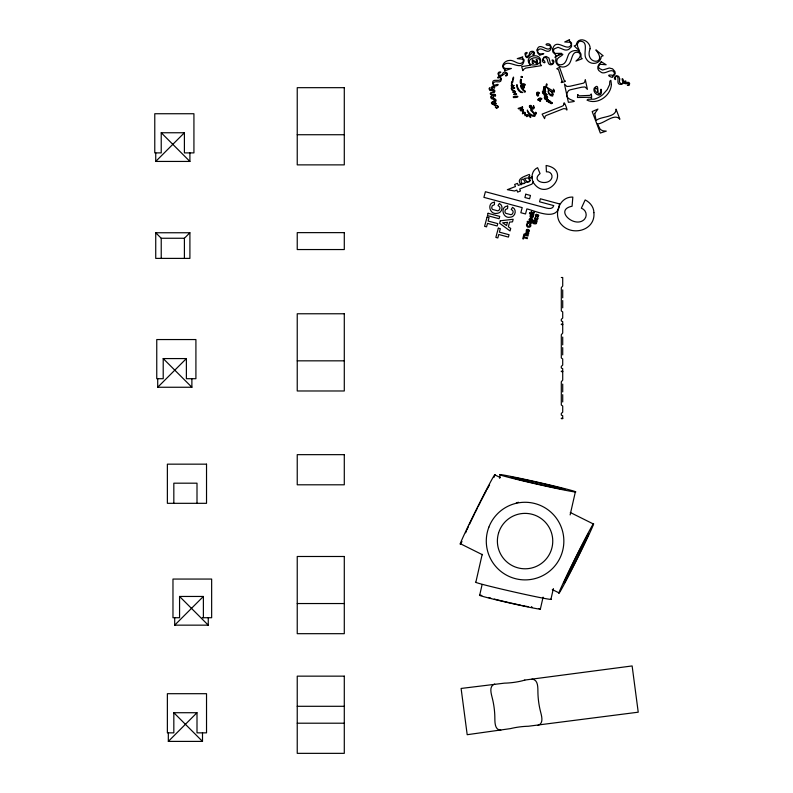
<?xml version="1.0" encoding="UTF-8"?>
<svg xmlns="http://www.w3.org/2000/svg" width="793" height="793" viewBox="0 0 793 793"><rect width="100%" height="100%" fill="white"/><g stroke="black" fill="none" stroke-linecap="round" stroke-linejoin="round"><path stroke-width="1.19" d="M524.094 183.589L522.181 183.411L521.179 181.993L521.209 180.031L523.112 178.911L525.521 182.628L518.285 185.433L517.482 183.361L514.657 184.462L515.46 186.533L507.351 189.676L514.518 191.004L516.848 190.102L517.621 192.114L520.446 191.014L519.673 189.002L531.925 184.125L533.511 181.627M532.321 219.998C531.944 223.348 527.048 220.295 529.833 218.471A1.546 1.546 0 0 1 530.745 218.273L531.409 218.452A1.566 1.566 0 0 1 532.311 220.008M529.962 180.447C528.762 184.382 525.392 180.487 524.56 178.395L528.168 177.929L529.962 180.447A2.855 2.855 0 0 0 528.872 178.336M482.194 554.317L475.879 582.092A38.817 1.041 12.8 0 0 513.24 591.796A38.817 1.041 12.8 0 0 550.937 599.161M499.501 478.248L500.324 474.63M479.656 595.355L482.094 584.61M540.37 609.064L543.086 597.129M550.897 599.429L553.375 588.565M570.127 514.905L575.341 491.967A38.817 1.041 12.8 0 0 523.479 479.041A38.817 1.041 12.8 0 0 514.667 478.883A38.817 1.041 12.8 0 0 575.341 491.967M493.424 83.017C495.119 79.726 500.819 84.365 501.364 79.518A2.24 2.24 0 0 0 500.601 77.655C498.658 74.909 495.338 79.459 499.729 77.526L500.789 78.329C500.69 83.087 491.244 77.01 492.879 83.919C494.188 89.222 502.921 82.264 494.723 85.168A1.616 1.616 0 0 1 493.415 82.938M155.735 152.89L155.735 161.435L184.402 132.758L184.402 152.89L193.928 152.89L193.928 113.736L154.774 113.736L154.774 152.89L161.227 152.89L161.227 132.758L184.402 132.758M155.735 232.755L161.227 238.257L184.402 238.257L189.904 232.755L189.904 258.389L155.735 258.389L155.735 232.755L189.904 232.755M157.708 378.707L157.708 387.252L186.385 358.575L186.385 378.707L195.911 378.707L195.911 339.553L156.756 339.553L156.756 378.707L163.209 378.707L163.209 358.575L186.385 358.575M174.698 617.727L174.698 625.152L203.385 596.455L203.385 617.727M168.324 732.851L168.324 741.396L197.001 712.719L197.001 732.851L206.527 732.851L206.527 693.697L167.373 693.697L167.373 732.851L173.826 732.851L173.826 712.719L197.001 712.719M523.38 87.458L522.676 89.351L524.966 92.236L525.303 90.977L524.847 91.75L520.763 85.436C519.821 87.121 523.717 92.077 523.42 87.954M494.703 684.032C488.478 686.203 491.382 694.093 492.463 698.772A22.799 5.898 82.5 0 1 494.822 716.624C494.981 721.422 494.217 729.798 500.799 730.284M538.05 725.377C544.276 723.206 541.371 715.316 540.281 710.637A22.799 5.898 82.5 0 1 537.932 692.785C537.773 687.987 538.536 679.621 531.954 679.125M530.239 177.84L531.538 177.166L532.45 178.326M526.483 182.251L530.18 180.824M297.236 134.731L344.291 134.731M155.735 161.435L189.904 161.435L189.904 152.89M561.305 277.51L562.713 277.51L562.713 285.976L561.305 287.7L561.305 310.906L562.713 311.907L562.713 318.033L561.305 319.351L561.305 321.006L562.713 321.581L562.713 333.03L561.305 334.765L561.305 357.96L562.713 358.961L562.713 365.097L561.305 366.406L561.305 368.061L562.713 368.636L562.713 380.085L561.305 381.82L561.305 405.015L562.713 406.026L562.713 412.152L561.305 413.46L561.305 415.116L562.713 415.691L562.713 418.674L561.305 418.674M561.305 324.565L562.713 324.565M297.236 360.835L344.291 360.835M561.305 371.62L562.713 371.62M157.708 387.252L191.886 387.252L191.886 378.707M202.265 617.727L211.652 617.727L211.652 579.059L172.973 579.059L172.973 617.727L179.565 617.727L179.565 596.455L203.385 596.455M297.236 603.542L344.291 603.542M174.698 625.152L208.262 625.152L208.262 617.727M297.236 706.295L344.291 706.295M297.236 723.206L344.291 723.206M168.324 741.396L202.502 741.396L202.502 732.851M561.305 324.089L562.713 324.198M561.305 371.144L562.713 371.253M561.305 418.198L562.713 418.308M494.911 474.908L500.452 477.673M570.276 512.476L593.551 524.074A38.817 1.041 -63.5 0 1 566.489 579.931A38.817 1.041 -63.5 0 1 568.73 571.416A38.817 1.041 -63.5 0 1 593.551 524.074M460.327 543.701L482.491 554.753M552.305 589.556L558.956 592.867M521.368 184.789C514.875 178.861 525.154 176.205 529.298 174.44L529.863 176.006L528.624 176.799L530.378 177.949M533.164 182.251C546.704 203.841 572.556 170.029 546.119 165.489L546.427 171.823C549.777 171.268 552.681 174.222 551.928 177.563C549.321 186.801 529.744 181.785 540.053 173.578L537.595 167.69C531.984 170.138 530.636 177.454 533.402 182.44M161.227 132.758L189.904 161.435M163.209 358.575L191.886 387.252M179.565 596.455L208.262 625.152M173.826 712.719L202.502 741.396M522.795 88.846L523.4 89.867M522.329 89.074L522.974 90.065M562.713 289.881L562.713 297.841M562.713 300.547L562.713 307.862M562.713 337.045L562.713 344.896M562.713 347.602L562.713 354.927M562.713 384.099L562.713 391.95M562.713 394.656L562.713 401.982M532.083 176.928L532.083 177.87M197.001 503.317L197.001 483.185L173.826 483.185L173.826 503.317M184.402 238.257L184.402 258.389M161.227 238.257L161.227 258.389M538.923 608.509A31.175 0.843 12.8 0 1 508.957 602.829A31.175 0.843 12.8 0 1 481.827 595.474M528.128 606.685A22.739 0.615 12.8 0 1 525.63 606.199M524.57 605.991A22.739 0.615 12.8 0 1 522.26 605.515M521.021 605.257A22.739 0.615 12.8 0 1 511.079 603.077M509.929 602.819A22.739 0.615 12.8 0 1 494.277 599.072M490.768 598.14A22.739 0.615 12.8 0 1 488.577 597.496M531.449 606.923A22.739 0.615 12.8 0 1 531.409 607.24M461.992 541.56A38.817 1.041 -63.5 0 1 476.643 508.918A38.817 1.041 -63.5 0 1 493.989 477.356M465.66 532.787A27.715 0.743 -63.5 0 1 466.393 531.042M466.889 529.912A27.715 0.743 -63.5 0 1 468.306 526.82M469.327 524.649A27.715 0.743 -63.5 0 1 474.402 514.112M474.928 513.061A27.715 0.743 -63.5 0 1 477.614 507.649M478.149 506.578A27.715 0.743 -63.5 0 1 480.816 501.305M481.331 500.294A27.715 0.743 -63.5 0 1 486.367 490.639M486.922 489.608A27.715 0.743 -63.5 0 1 489.578 484.969M516.283 502.98A38.817 38.778 70.1 0 1 518.424 502.247M539.527 100.82C542.204 102.238 538.556 100.592 541.966 98.808L541.232 98.342A2.042 2.042 0 0 0 539.855 98.094C533.55 101.821 542.799 98.877 539.527 100.82M491.601 88.281C492.364 90.045 489.112 90.937 489.568 88.856C491.65 86.526 487.903 88.102 489.41 89.559C492.78 93.891 491.957 84.157 494.317 87.091C492.8 89.401 495.694 87.954 494.336 86.596A1.289 1.289 0 0 0 493.355 85.981L491.928 86.606L491.601 88.281M629.612 83.691C629.83 86.992 624.844 84.682 628.78 84.98C630.703 81.352 624.973 85.357 624.24 82.888A1.289 1.289 0 0 1 624.369 81.738C625.013 79.924 627.56 81.917 624.834 81.53C623.397 85.218 629.345 79.994 629.612 83.691M545.683 91.76C542.164 91.572 549.678 95.784 543.146 93.614A2.042 2.042 0 0 1 542.501 92.375L542.412 91.512C548.27 93.009 542.878 90.045 545.336 90.58C545.049 88.489 545.525 91.413 543.274 89.787L543.225 90.372A1.388 1.388 0 0 0 543.492 91.284C546.149 93.792 544.355 89.004 545.683 91.76M546.932 94.575C544.702 94.387 549.143 97.995 544.801 96.131A1.715 1.715 0 0 1 544.256 95.081L544.186 94.367C547.428 95.884 545.792 92.553 546.932 94.575M547.606 97.37C544.087 97.182 551.601 101.395 545.069 99.224A2.042 2.042 0 0 1 544.424 97.985L544.335 97.123L547.249 97.093L544.751 95.874L544.603 94.882L546.625 95.745L547.606 97.37M534.056 52.507L534.056 53.23C530.507 56.045 535.761 55.133 534.313 52.497L533.045 51.297L531.251 51.367A2.736 2.736 0 0 0 529.506 53.052C530.111 55.609 525.224 58.246 525.362 54.796C530.249 51.099 523.717 52.437 525.105 54.202C526.909 63.618 530.854 50.831 533.818 52.13L534.056 52.507M580.288 54.043L580.268 55.986L579.108 58.107L575.936 61.101L582.27 58.692L581.011 57.77L580.972 54.013C579.078 48.978 571.694 49.86 568.987 53.666C566.698 57.77 566.559 64.828 560.344 64.848C556.131 65.036 555.655 59.624 558.649 57.592C571.158 49.909 551.066 57.542 555.635 57.473L556.071 58.067C553.821 64.957 562.059 69.695 567.58 65.373C572.883 62.389 570.732 48.888 579.624 53.022L580.288 54.043M523.211 69.615L522.874 70.656L521.665 66.612L530.656 65.224C520.832 55.232 544.394 50.742 540.142 64.045L541.54 65.621L525.7 68.079L523.211 69.615M535.067 113.657C537.941 114.47 534.978 110.009 535.067 113.657M495.288 102.505L494.336 103.06A1.289 1.289 0 0 0 493.722 104.042C493.415 107.025 498.539 104.527 497.746 107.491C496.21 109.008 493.732 105.112 496.468 108.205C502.385 105.786 492.205 105.013 494.832 103.07L496.259 103.645L495.288 102.505M542.818 59.713C540.786 62.736 548.33 64.768 543.215 59.594A1.834 1.834 0 0 1 543.711 57.889C549.271 55.381 546.02 66.215 551.75 64.649A2.548 2.548 0 0 0 553.474 63.143C555.715 60.05 549.589 58.147 553.296 62.161L552.255 63.886L550.382 63.43L548.954 58.028L546.159 56.422L543.879 57.146L542.818 59.713M522.448 106.877L518.077 108.453C519.732 110.524 526.076 105.459 520.267 110.633C520.922 106.817 523.469 109.117 522.448 106.877M522.746 110.792L522.448 113.835C523.717 114.242 523.281 108.938 522.746 110.792M493.385 89.52L494.317 90.124A1.289 1.289 0 0 1 494.891 91.126C494.991 94.08 490.698 91.463 490.589 94.08C491.551 95.913 494.852 92.831 492.076 95.309C486.129 92.573 496.24 92.157 493.821 90.105L492.374 90.62L493.385 89.52M494.584 98.818L495.516 99.422A1.289 1.289 0 0 1 496.081 100.424C496.259 103.417 491.244 100.691 491.908 103.705C493.375 105.281 496.021 101.494 493.157 104.468C487.348 101.791 497.558 101.464 495.01 99.403L493.563 99.918L494.584 98.818M494.495 202.205L494.426 204.683L492.175 205.783L491.729 207.845A2.716 2.716 0 0 0 492.622 209.461L497.687 210.819A2.686 2.686 0 0 0 499.273 209.897L499.818 208.807A2.438 2.438 0 0 0 499.402 206.636L498.044 205.565L499.372 203.484C502.732 205.02 502.812 209.877 500.135 212.098A5.313 5.313 0 0 1 497.052 213.327C489.559 215.131 486.565 202.612 494.495 202.205M507.689 206.071L507.619 208.549L505.369 209.649L504.933 211.711A2.716 2.716 0 0 0 505.815 213.327L510.88 214.685A2.686 2.686 0 0 0 512.476 213.763L513.012 212.673A2.438 2.438 0 0 0 512.595 210.502L511.237 209.431L512.565 207.35C515.926 208.886 516.005 213.743 513.329 215.964A5.313 5.313 0 0 1 510.246 217.193C502.762 218.997 499.759 206.477 507.689 206.071M528.148 223.239C524.49 225.678 531.726 228.186 529.427 224.449C530.458 222.536 531.647 226.154 530.18 226.808A1.913 1.913 0 0 1 529.07 227.244C526.374 227.898 525.293 223.388 528.148 223.239M536.048 222.546L535.84 223.061L534.185 222.635L533.689 221.911L533.54 222.456L532.47 222.169L532.718 223.111C533.065 224.062 538.14 224.399 536.048 222.546M512.129 82.274C513.16 84.127 513.299 76.316 512.129 82.274M512.764 79.32C513.854 81.045 513.904 73.402 512.764 79.32M514.548 90.858C513.983 92.94 509.84 88.697 511.624 87.27C510.474 90.58 516.104 90.798 514.548 90.858M514.548 88.082C513.983 90.154 509.84 85.922 511.624 84.494C510.474 87.805 516.104 88.023 514.548 88.082M515.658 93.832C513.458 93.604 513.16 90.58 515.658 93.832M493.038 97.351C490.847 102.01 491.016 92.424 491.135 98.273C494.991 101.623 492.512 92.89 495.189 95.15C494.208 97.519 496.596 95.685 495.11 94.684A1.199 1.199 0 0 0 494.098 94.298L492.909 95.13L493.038 97.351M521.15 79.776L521.586 83.81L520.624 83.929C519.603 81.957 520.823 77.357 521.15 79.776M512.982 92.246C513.953 93.257 518.434 90.461 513.021 92.166M594.72 113.518L596.118 120.467C601.134 116.105 616.359 117.651 616.032 109.097L619.878 119.247C614.466 112.586 604.068 123.867 597.426 123.926L600.311 129.447L602.759 130.786L606.288 131.113L600.331 133.046L592.183 111.565L597.932 109.067L594.72 113.518M504.943 69.635L504.576 70.884L511.386 68.466L505.557 68.495L503.733 67.683L503.238 66.097C507.748 57.086 522.637 73.749 524.094 59.852L522.349 57.919L522.785 56.848L517.264 58.632L522.676 59.178L523.638 60.992C519.921 67.375 514.33 59.455 509.453 60.437C504.735 60.407 499.64 66.503 504.943 69.635M544.454 88.816L545.227 90.095L543.77 89.52A1.18 1.18 0 0 1 543.542 88.737L545.207 88.618L544.89 88.033L545.386 88.598L544.454 88.816M544.533 87.141L545.346 88.082L544.504 88.271A1.665 1.665 0 0 1 543.899 87.785A1.08 1.08 0 0 1 543.691 87.071L545.217 86.962L544.93 86.427L545.386 86.933L544.533 87.141M594.7 88.786L595.037 90.531L596.96 92.831C598.903 91.304 596.415 86.12 594.7 88.786M513.904 85.406C513.596 89.004 509.711 82.611 512.258 81.758C510.405 82.829 513.695 87.636 513.904 85.406M523.846 86.972L522.894 87.805L522.547 85.436L523.846 86.972M538.249 94.902L537.436 95.616L537.139 93.604L538.249 94.902M533.263 216.301C532.965 220.335 527.464 215.775 531.35 214.883C529.427 221.108 534.036 213.158 533.263 216.301M537.793 218.729C537.495 222.764 531.994 218.204 535.88 217.312C533.957 223.537 538.566 215.587 537.793 218.729M593.898 212.643C595.632 230.287 572.516 236.641 561.672 224.796C552.652 215.746 559.154 196.287 572.833 197.09L572.07 206.239C553.494 209.887 575.143 229.236 584.58 219.175C587.752 215.409 585.997 209.719 581.358 208.222L585.165 199.925C590.002 202.324 593.878 207.072 593.898 212.643M529.734 219.651C531.102 222.823 532.5 217.579 529.734 219.651M538.655 215.508L537.674 217.262L537.813 215.309L535.781 216.796L535.374 215.339L536.534 214.209C534.76 218.432 537.783 212.455 538.655 215.508M612.592 76.584C614.099 79.102 602.561 73.68 613.237 75.345L614.585 73.62C612.384 66.057 605 75.93 600.579 71.876C595.85 69.506 597.843 64.511 601.054 62.34L600.965 61.557L606.149 64.748L600.103 64.283L598.418 66.245L599.121 68.367L602.591 70.042L609.331 68.01L612.553 68.842L614.882 71.429L615.209 73.174L614.654 74.82L612.592 76.584M537.049 50.058L537.446 52.457L539.676 55.282C550.352 51.109 536.802 57.165 537.694 50.762C540.975 44.904 547.725 55.817 550.907 48.968A3.291 3.291 0 0 0 550.768 46.014C549.698 41.315 541.411 45.37 549.638 45.409L550.699 47.045C548.171 53.755 539.319 40.74 537.049 50.058M526.77 230.565C527.117 232.646 528.118 228.959 526.77 230.565M590.111 48.71C583.846 64.917 608.717 65.472 595.87 49.9L603.166 55.778L601.272 56.432C600.628 64.461 590.17 65.799 586.354 59.019C582.201 53.696 590.161 40.77 579.286 41.216L577.354 43.982L577.641 46.648L579.614 51.059L574.152 45.895L575.837 45.488L577.482 41.652C582.25 36.726 590.696 42.604 590.111 48.71M601.49 91.017C602.085 98.966 592.014 93.653 594.205 88.172C600.291 81.61 595.989 95.031 599.339 93.762L600.757 92.256L600.975 89.203L601.49 91.017M554.029 90.739L553.554 91.264L546.774 87.18A1.457 1.457 0 0 1 546.476 86.11L547.19 84.712L546.664 83.741L546.248 84.663A3.777 3.777 0 0 0 546.139 86.596L548.469 89.718C547.16 92.464 549.648 96.26 552.642 96.082L553.167 94.04L551.204 91.354L554.228 92.157L554.386 90.749L553.336 89.094L554.029 90.739M552.652 94.337C551.333 96.221 546.635 92.008 549.242 90.144L551.313 91.849L552.652 94.337M577.691 94.615L577.463 97.499L590.864 97.261C592.163 101.246 591.469 91.066 590.924 94.734L589.774 95.368L579.197 95.864L577.691 94.615M534.264 114.836L534.026 115.57L535.781 114.311L534.918 114.242L531.201 109.127C528.753 110.376 534.244 112.219 534.264 114.836M522.19 76.911C520.951 78.765 520.832 75.048 522.19 76.911M534.254 107.63C533.392 112.11 526.116 104.914 530.983 105.39C535.116 113.121 532.281 100.959 534.254 107.63M535.969 113.211L535.434 113.895L535.969 113.211M567.302 92.523C562.911 101.801 584.183 100.463 568.373 102.317L564.457 84.078L566.846 86.477L569.939 86.259L583.539 83.136L584.649 82.155L585.303 79.607L587.395 89.361L585.075 86.972L581.913 87.18L570.098 89.837L568.571 90.59L567.302 92.523M611.393 84.534C610.798 95.715 597.565 105.191 587.008 100.126L588.059 99.254L594.165 99.194A23.076 23.076 0 0 0 602.69 94.694L607.24 89.619L609.589 84.673L609.827 81.183L610.868 80.311L611.393 84.534M522.032 76.911L521.179 76.98L522.032 76.911M545.495 93.445C542.293 95.041 542.471 90.035 545.495 93.445M547.408 99.056C544.216 100.642 544.394 95.646 547.408 99.056M521.824 85.059C522.359 91.314 526.344 87.418 522.944 84.583C528.852 86.853 522.468 81.213 521.824 85.059M536.534 93.287C536.98 98.58 540.36 95.279 537.485 92.88C542.491 94.803 537.079 90.025 536.534 93.287M548.716 100.731C546.992 102.674 546.248 99.621 548.716 100.731M533.53 63.4L532.341 63.381L532.341 59.644L536.95 62.766C538.209 61.16 534.254 58.841 537.109 59.644L537.109 63.827L532.5 60.704L532.579 62.617L533.53 63.4M528.762 230.872L527.811 231.506L528.346 229.494L527.176 229.395A1.299 1.299 0 0 0 526.413 229.871L526.175 231.298A1.427 1.427 0 0 0 526.73 231.992L528.792 232.101L529.387 230.525A1.229 1.229 0 0 0 529.129 229.96L528.762 230.872M552.602 49.196L553.008 52.209L555.784 55.024L555.744 56.452L561.603 53.339L554.981 53.409L553.276 51.148L554.178 48.879L558.064 47.293L563.684 49.562A5.779 5.779 0 0 0 568.829 49.335L571.535 46.668L571.515 42.941L569.374 40.869L569.523 39.65L564.735 41.97L569.998 42.267L571.356 44.259C567.758 53.389 556.111 36.587 552.602 49.196M498.173 73.818C499.412 80.777 504.368 71.578 507.133 73.561L507.024 74.641C502.95 76.138 508.016 76.881 507.48 74.046L506.687 72.569L505.032 72.094A2.627 2.627 0 0 0 502.931 73.115C502.762 76.168 496.606 76.059 499.005 73.105C503.852 72.024 497.578 70.736 498.173 73.818M513.507 97.559L513.2 96.855C519.435 94.892 519.504 97.985 513.507 97.559M514.082 94.605L513.894 94.179C517.571 93.068 517.571 94.783 514.082 94.605M516.927 84.821C516.015 88.33 519.802 93.554 522.855 92.523C519.435 91.75 517.551 87.914 516.927 84.821M619.69 78.884L619.422 82.075L620.79 83.592A1.616 1.616 0 0 0 622.911 82.224C619.819 73.333 627.283 83.681 621.187 84.276C614.714 85.138 620.78 76.297 615.903 76.356L615.12 77.436C617.182 81.778 612.543 78.576 615.229 76.564A2.24 2.24 0 0 1 617.073 75.751L618.798 76.465L619.69 78.884M525.878 233.895L528.197 235.224L527.979 236.027L523.786 234.897L523.995 234.094L525.392 234.252A1.18 1.18 0 0 1 525.333 233.459L526.116 232.666L528.723 233.261L528.505 234.064L525.878 233.895M525.194 113.121L525.59 115.59L525.035 115.699L524.57 113.022L525.194 113.121M527.018 114.618L526.899 116.621L527.018 114.618M543.433 90.501L545.049 91.542L543.433 90.501M543.849 87.18L545.118 87.983L543.849 87.18M543.72 88.856L545.098 89.738L543.72 88.856M564.051 103.982L563.258 105.638L561.682 106.411L542.125 114.133L544.583 118.633L545.138 116.323L546.109 115.52L563.536 108.651L565.865 108.819C569.433 114.44 563.268 98.451 564.051 103.982M559.511 203.92C558.569 222.357 536.237 211.097 526.879 208.876L525.511 213.971L520.832 212.722L522.2 207.617L483.899 197.358L485.405 191.728L544.295 207.498C547.309 208.42 552.721 209.957 553.772 205.605L539.557 201.799L540.36 198.785L559.511 203.92M523.241 113.558L522.924 113.419C524.797 111.228 526.096 112.388 523.321 113.468M538.457 99.69C541.282 101.157 541.113 95.923 538.457 99.69M529.734 106.272L530.388 107.511L531.984 108.096L531.251 106.302L529.734 106.272M549.896 101.028C548.508 101.573 552.552 101.821 549.38 102.624A1.18 1.18 0 0 1 548.627 102.327L548.27 101.98C550.55 101.355 548.35 100.106 549.896 101.028M551.551 102.356C549.985 103.219 553.365 102.287 551.809 103.496A1.477 1.477 0 0 1 551.135 103.645L550.233 103.12L550.867 102.109L551.551 102.356M523.112 109.662L520.743 110.633C520.793 111.506 524.342 110.068 523.112 109.662M529.05 61.17C528.059 67.038 540.251 65.641 540.142 60.793C538.645 56.095 530.864 57.205 529.05 61.17M487.071 217.074L484.592 226.322L486.565 226.848L487.487 223.398L497.152 225.985L497.786 223.636L488.121 221.049L489.043 217.599L487.071 217.074M488.091 213.277L487.457 215.627L499.094 218.749L499.729 216.4L488.091 213.277M498.331 228.166L495.853 237.414L497.826 237.94L498.747 234.49L508.412 237.077L509.047 234.728L499.382 232.141L500.304 228.691L498.331 228.166M500.304 220.811L499.64 223.299L510.058 230.951L510.722 228.453L508.343 226.788L509.582 222.139L512.506 221.832L513.19 219.274L500.304 220.811M507.421 222.367L506.568 225.539L502.673 222.813L507.421 222.367M525.799 194.206L524.907 197.526L529.585 198.775L530.467 195.455L525.799 194.206M523.638 235.442L522.746 238.772L523.459 238.961L523.786 237.722L527.276 238.653L527.504 237.811L524.014 236.869L524.351 235.63L523.638 235.442M527.404 221.396L527.186 222.199L531.379 223.319L531.597 222.516L527.404 221.396M529.665 212.95L529.446 213.753L533.649 214.883L533.858 214.07L532.599 213.337L534.165 212.93L534.403 212.068L532.172 212.663L531.34 211.325L531.072 212.316L531.895 213.545L529.665 212.95M532.896 220.236L532.678 221.039L533.421 221.247L533.639 220.434L532.896 220.236M534.056 220.553L533.838 221.356L536.871 222.169L537.089 221.366L534.056 220.553M548.29 99.859C546.635 100.225 551.145 101.217 547.438 101.554A1.338 1.338 0 0 1 546.645 101.088L546.308 100.642C548.974 100.334 546.724 98.55 548.29 99.859M550.382 101.801C548.835 103.685 548.419 100.929 550.382 101.801M551.948 102.971L550.6 103.189L551.948 102.971M562.118 81.292L561.86 81.927C558.381 83.86 568.859 80.717 564.368 80.916L559.551 67.375L556.736 68.684L558.55 69.725L562.118 81.292M529.05 114.945L530.864 117.096L530.458 117.542L528.326 115.51L529.05 114.945M534.958 115.867C531.33 117.681 526.651 112.269 527.345 110.029C528.396 113.201 531.756 115.659 534.958 115.867M524.797 680.067L522.309 680.8A22.799 5.898 -7.5 0 1 504.457 683.15L461.1 688.453L467.196 734.705L510.444 728.618A22.799 5.898 -7.5 0 1 528.297 726.259L638.226 712.193L632.13 665.942L524.797 680.067M344.291 87.676L297.236 87.676L297.236 164.875L344.291 164.875L344.291 87.676M344.291 232.636L297.236 232.636L297.236 249.547L344.291 249.547L344.291 232.636M344.291 313.77L297.236 313.77L297.236 390.979L344.291 390.979L344.291 313.77M344.291 454.657L297.236 454.657L297.236 484.801L344.291 484.801L344.291 454.657M206.527 464.163L167.373 464.163L167.373 503.317L206.527 503.317L206.527 464.163M344.291 556.488L297.236 556.488L297.236 633.686L344.291 633.686L344.291 556.488M344.291 676.151L297.236 676.151L297.236 753.35L344.291 753.35L344.291 676.151M522.954 480.548A27.715 0.743 12.8 0 0 564.814 489.469A27.715 0.743 12.8 0 0 525.739 479.864A27.715 0.743 12.8 0 0 522.954 480.548M570.068 572.288A27.715 0.743 -63.5 0 0 588.634 533.719A27.715 0.743 -63.5 0 0 570.058 569.414A27.715 0.743 -63.5 0 0 570.068 572.288M488.865 527.147A38.817 38.778 70.1 0 0 531.132 579.425A38.817 38.778 70.1 0 0 555.209 516.679A38.817 38.778 70.1 0 0 488.865 527.147M498.549 533.104A27.715 27.686 70.1 0 0 531.449 568.056A27.715 27.686 70.1 0 0 545.217 522.091A27.715 27.686 70.1 0 0 498.549 533.104"/></g></svg>
